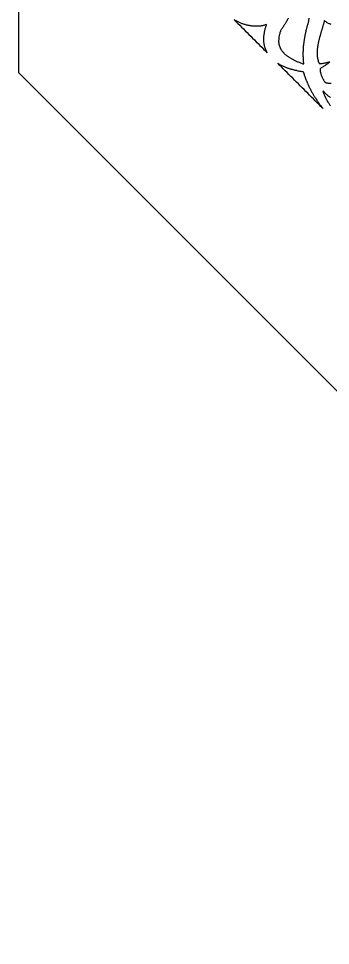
# Model space of a CAD drawing. Extents: x -550 to 550, y -550 to 550.
# Drawn here: x -550 to -434.9, y -550 to -207.9 of the extents above; entities that cross this region are included whole.
import ezdxf

# ---------------------------------------------------------------- set-up
doc = ezdxf.new("R2010")
doc.units = 0
doc.layers.add('LAYER_1', color=18, linetype='CONTINUOUS')

msp = doc.modelspace()

# ---------------------------------------------------------------- linework, layer by layer
at = {"layer": 'LAYER_1'}
for points in [[(227.82, -550), (550, -227.82), (550, 227.82), (227.82, 550), (-227.82, 550), (-550, 227.82), (-550, -227.82), (-227.82, -550)], [(-458.25, -220.54), (-458.33, -220.37), (-458.39, -220.22), (-458.49, -220.07), (-458.57, -219.9), (-458.67, -219.71), (-458.72, -219.53), (-458.79, -219.36), (-458.87, -219.19), (-458.92, -219.01), (-458.97, -218.82), (-459.04, -218.66), (-459.09, -218.47), (-459.14, -218.29), (-459.22, -218.12), (-459.26, -217.94), (-459.28, -217.74), (-459.34, -217.54), (-459.36, -217.34), (-459.41, -217.16), (-459.4, -216.98), (-459.44, -216.76), (-459.45, -216.57), (-459.47, -216.37), (-459.48, -216.17), (-459.47, -215.96), (-459.5, -215.75), (-459.49, -215.54), (-459.48, -215.36), (-459.49, -215.13), (-459.5, -214.93), (-459.48, -214.72), (-459.47, -214.51), (-459.44, -214.27), (-459.42, -214.06), (-459.41, -213.85), (-459.38, -213.6), (-459.31, -213.4), (-459.26, -213.17), (-459.23, -212.93), (-459.19, -212.7), (-459.17, -212.49), (-459.14, -212.25), (-459.06, -212.01), (-459.03, -211.77), (-458.95, -211.53), (-458.85, -211.31), (-458.82, -211.07), (-458.74, -210.83), (-458.65, -210.56), (-458.57, -210.32), (-458.52, -210.1), (-458.73, -210.17), (-458.97, -210.25), (-459.23, -210.34), (-459.47, -210.42), (-459.73, -210.48), (-459.99, -210.54), (-460.21, -210.59), (-460.49, -210.63), (-460.75, -210.69), (-460.96, -210.7), (-461.24, -210.74), (-461.48, -210.77), (-461.75, -210.78), (-462.02, -210.78), (-462.33, -210.78), (-462.57, -210.78), (-462.85, -210.76), (-463.14, -210.75), (-463.43, -210.73), (-463.68, -210.71), (-463.95, -210.66), (-464.23, -210.61), (-464.48, -210.58), (-464.76, -210.53), (-465.03, -210.49), (-465.31, -210.44), (-465.57, -210.36), (-465.87, -210.29), (-466.11, -210.23), (-466.41, -210.16), (-466.69, -210.06), (-466.96, -209.97), (-467.22, -209.89), (-467.48, -209.81), (-467.69, -209.7), (-467.97, -209.59), (-468.22, -209.48), (-468.48, -209.36), (-468.73, -209.24), (-468.98, -209.13), (-469.24, -209.01), (-469.47, -208.91), (-469.69, -208.78), (-469.91, -208.65), (-470.19, -208.51), (-470.41, -208.38), (-469.73, -209.06), (-469.06, -209.73), (-468.38, -210.41), (-467.7, -211.08), (-467.03, -211.76), (-466.35, -212.43), (-465.68, -213.11), (-465, -213.78), (-464.33, -214.46), (-463.65, -215.14), (-462.98, -215.81), (-462.3, -216.49), (-461.63, -217.16), (-460.95, -217.84), (-460.28, -218.51), (-459.6, -219.19), (-458.92, -219.86)], [(-437.74, -241.05), (-438.43, -240.36), (-439.12, -239.66), (-439.82, -238.97), (-440.51, -238.28), (-441.21, -237.58), (-441.9, -236.89), (-442.59, -236.19), (-443.29, -235.5), (-443.98, -234.81), (-444.67, -234.11), (-445.37, -233.42), (-446.06, -232.73), (-446.76, -232.03), (-447.45, -231.34), (-448.14, -230.64), (-448.84, -229.95), (-449.53, -229.26), (-450.23, -228.56), (-450.92, -227.87), (-451.61, -227.17), (-452.31, -226.48), (-453, -225.79), (-453.69, -225.09), (-454.39, -224.4), (-454.19, -224.51), (-454.02, -224.63), (-453.82, -224.74), (-453.62, -224.85), (-453.42, -224.96), (-453.22, -225.07), (-453.04, -225.16), (-452.83, -225.23), (-452.63, -225.34), (-452.4, -225.44), (-452.2, -225.54), (-451.97, -225.64), (-451.74, -225.73), (-451.51, -225.83), (-451.31, -225.93), (-451.08, -226.03), (-450.84, -226.09), (-450.61, -226.18), (-450.37, -226.24), (-450.14, -226.33), (-449.88, -226.41), (-449.62, -226.49), (-449.36, -226.57), (-449.1, -226.64), (-448.85, -226.72), (-448.63, -226.76), (-448.34, -226.82), (-448.08, -226.9), (-447.79, -226.96), (-447.5, -227.02), (-447.27, -227.12), (-447, -227.16), (-446.71, -227.22), (-446.39, -227.27), (-446.13, -227.31), (-445.84, -227.37), (-445.52, -227.42), (-445.25, -227.46), (-444.93, -227.5), (-444.86, -227.71), (-444.82, -227.89), (-444.77, -228.08), (-444.7, -228.28), (-444.67, -228.44), (-444.62, -228.63), (-444.56, -228.83), (-444.48, -229), (-444.41, -229.21), (-444.36, -229.39), (-444.29, -229.59), (-444.21, -229.76), (-444.15, -229.97), (-444.12, -230.13), (-444.02, -230.32), (-443.97, -230.51), (-443.84, -230.68), (-443.79, -230.87), (-443.69, -231.06), (-443.65, -231.24), (-443.55, -231.43), (-443.47, -231.6), (-443.42, -231.78), (-443.32, -231.97), (-443.22, -232.16), (-443.17, -232.35), (-443.07, -232.54), (-442.97, -232.73), (-442.89, -232.9), (-442.82, -233.07), (-442.72, -233.26), (-442.64, -233.43), (-442.54, -233.62), (-442.44, -233.81), (-442.34, -234), (-442.26, -234.17), (-442.16, -234.36), (-442.08, -234.53), (-441.98, -234.72), (-441.88, -234.91), (-441.8, -235.08), (-441.67, -235.25), (-441.57, -235.44), (-441.47, -235.63), (-441.35, -235.81), (-441.25, -236), (-441.19, -236.15), (-441.03, -236.31), (-440.93, -236.5), (-440.8, -236.67), (-440.7, -236.87), (-440.57, -237.04), (-440.47, -237.23), (-440.34, -237.41), (-440.23, -237.56), (-440.13, -237.75), (-440, -237.93), (-439.89, -238.08), (-439.79, -238.27), (-439.66, -238.45), (-439.53, -238.62), (-439.4, -238.8), (-439.29, -238.95), (-439.16, -239.13), (-439.03, -239.3), (-438.9, -239.48), (-438.8, -239.67), (-438.67, -239.84), (-438.51, -240), (-438.38, -240.18), (-438.27, -240.33), (-438.14, -240.51), (-438.01, -240.68), (-437.88, -240.86)]]:
    msp.add_lwpolyline(points, close=True, dxfattribs=at)
for points in [[(-450.46, -207.73), (-450.55, -207.91), (-450.64, -208.09), (-450.75, -208.26), (-450.83, -208.44), (-450.92, -208.62), (-451.03, -208.79), (-451.12, -208.97), (-451.2, -209.12), (-451.29, -209.3), (-451.4, -209.46), (-451.52, -209.66), (-451.63, -209.83), (-451.73, -209.99), (-451.84, -210.15), (-451.98, -210.33), (-452.07, -210.52), (-452.18, -210.68), (-452.29, -210.84), (-452.39, -211.01), (-452.5, -211.17), (-452.61, -211.34), (-452.73, -211.54), (-452.84, -211.7), (-452.94, -211.87), (-453.08, -212.05), (-453.19, -212.21), (-453.29, -212.43), (-453.36, -212.63), (-453.44, -212.87), (-453.54, -213.09), (-453.59, -213.31), (-453.63, -213.54), (-453.73, -213.76), (-453.78, -213.98), (-453.82, -214.17), (-453.86, -214.4), (-453.93, -214.6), (-453.97, -214.79), (-453.95, -214.99), (-453.97, -215.2), (-454.01, -215.39), (-454.02, -215.6), (-454.01, -215.79), (-454.05, -215.98), (-454.03, -216.18), (-454.02, -216.38), (-454.04, -216.53), (-454.03, -216.73), (-453.98, -216.91), (-453.97, -217.11), (-453.94, -217.27), (-453.92, -217.47), (-453.88, -217.65), (-453.8, -217.82), (-453.75, -217.96), (-453.72, -218.13), (-453.64, -218.29), (-453.6, -218.47), (-453.52, -218.64), (-453.44, -218.81), (-453.34, -218.96), (-453.26, -219.13), (-453.2, -219.28), (-453.09, -219.43), (-452.99, -219.58), (-452.88, -219.74), (-452.77, -219.89), (-452.67, -220.04), (-452.56, -220.2), (-452.42, -220.33), (-452.31, -220.49), (-452.17, -220.62), (-452.04, -220.76), (-451.9, -220.9), (-451.76, -221.04), (-451.62, -221.18), (-451.43, -221.32), (-451.26, -221.44), (-451.13, -221.58), (-450.94, -221.72), (-450.77, -221.85), (-450.55, -221.97), (-450.4, -222.08), (-450.21, -222.22), (-450.02, -222.33), (-449.8, -222.46), (-449.58, -222.58), (-449.36, -222.71), (-449.16, -222.82), (-448.94, -222.95), (-448.72, -223.04), (-448.5, -223.17), (-448.28, -223.29), (-448.03, -223.41), (-447.78, -223.52), (-447.53, -223.63), (-447.29, -223.74), (-447.04, -223.85), (-446.78, -223.93), (-446.48, -224.05), (-446.23, -224.16), (-445.96, -224.26), (-445.66, -224.37), (-445.35, -224.45), (-445.05, -224.57), (-444.78, -224.66), (-444.78, -224.43), (-444.79, -224.2), (-444.82, -223.98), (-444.86, -223.76), (-444.87, -223.53), (-444.9, -223.31), (-444.91, -223.08), (-444.89, -222.87), (-444.91, -222.67), (-444.91, -222.44), (-444.92, -222.21), (-444.94, -222.01), (-444.94, -221.78), (-444.93, -221.56), (-444.93, -221.33), (-444.95, -221.14), (-444.94, -220.96), (-444.95, -220.73), (-444.93, -220.52), (-444.95, -220.32), (-444.93, -220.11), (-444.92, -219.9), (-444.9, -219.68), (-444.88, -219.47), (-444.9, -219.28), (-444.86, -219.08), (-444.85, -218.87), (-444.83, -218.66), (-444.82, -218.45), (-444.81, -218.28), (-444.83, -218.08), (-444.81, -217.87), (-444.77, -217.68), (-444.76, -217.47), (-444.7, -217.3), (-444.68, -217.09), (-444.65, -216.89), (-444.66, -216.7), (-444.63, -216.51), (-444.59, -216.32), (-444.57, -216.11), (-444.54, -215.92), (-444.53, -215.74), (-444.49, -215.55), (-444.47, -215.4), (-444.43, -215.21), (-444.39, -215.02), (-444.36, -214.83), (-444.32, -214.64), (-444.28, -214.45), (-444.28, -214.27), (-444.24, -214.08), (-444.2, -213.89), (-444.14, -213.72), (-444.11, -213.53), (-444.08, -213.38), (-444.05, -213.22), (-444.02, -213.03), (-443.98, -212.84), (-443.92, -212.67), (-443.88, -212.49), (-443.86, -212.33), (-443.82, -212.14), (-443.76, -211.97), (-443.72, -211.78), (-443.67, -211.61), (-443.62, -211.48), (-443.58, -211.29), (-443.52, -211.12), (-443.53, -210.98), (-443.47, -210.81), (-443.41, -210.64), (-443.37, -210.46), (-443.35, -210.3), (-443.29, -210.13), (-443.23, -209.96), (-443.2, -209.81), (-443.12, -209.57), (-443.05, -209.37), (-443, -209.15), (-442.95, -208.93), (-442.93, -208.72), (-442.9, -208.48), (-442.84, -208.26), (-442.82, -208.06), (-442.79, -207.82)], [(-434.67, -210.09), (-434.92, -210.01), (-435.15, -209.92), (-435.39, -209.82), (-435.63, -209.71), (-435.88, -209.6), (-436.09, -209.48), (-436.29, -209.33), (-436.54, -209.17), (-436.76, -208.99), (-436.98, -208.82), (-437.17, -208.63), (-437.23, -208.79), (-437.24, -208.97), (-437.26, -209.12), (-437.3, -209.31), (-437.36, -209.48), (-437.4, -209.66), (-437.47, -209.87), (-437.53, -210.03), (-437.57, -210.22), (-437.63, -210.39), (-437.69, -210.56), (-437.76, -210.76), (-437.8, -210.95), (-437.84, -211.14), (-437.89, -211.31), (-437.96, -211.51), (-438, -211.7), (-438.07, -211.9), (-438.11, -212.09), (-438.18, -212.29), (-438.24, -212.46), (-438.3, -212.66), (-438.37, -212.87), (-438.43, -213.04), (-438.5, -213.24), (-438.52, -213.45), (-438.59, -213.65), (-438.62, -213.84), (-438.69, -214.05), (-438.76, -214.25), (-438.8, -214.44), (-438.89, -214.63), (-438.95, -214.83), (-438.97, -215.04), (-439.04, -215.24), (-439.11, -215.45), (-439.11, -215.62), (-439.16, -215.85), (-439.23, -216.05), (-439.27, -216.24), (-439.31, -216.47), (-439.37, -216.64), (-439.44, -216.84), (-439.45, -217.05), (-439.49, -217.24), (-439.54, -217.47), (-439.57, -217.66), (-439.59, -217.87), (-439.63, -218.06), (-439.64, -218.27), (-439.68, -218.46), (-439.71, -218.65), (-439.73, -218.86), (-439.77, -219.05), (-439.78, -219.26), (-439.8, -219.47), (-439.79, -219.67), (-439.82, -219.86), (-439.84, -220.07), (-439.82, -220.27), (-439.86, -220.46), (-439.81, -220.64), (-439.85, -220.83), (-439.83, -221.03), (-439.82, -221.23), (-439.8, -221.42), (-439.79, -221.62), (-439.77, -221.82), (-439.76, -222.01), (-439.73, -222.18), (-439.72, -222.37), (-439.67, -222.55), (-439.64, -222.77), (-439.59, -222.95), (-439.54, -223.13), (-439.5, -223.32), (-439.45, -223.5), (-439.39, -223.7), (-439.3, -223.83), (-439.26, -224.01), (-439.16, -224.2), (-439.11, -224.38), (-439.04, -224.46), (-438.9, -224.51), (-438.72, -224.5), (-438.52, -224.52), (-438.26, -224.5), (-437.98, -224.47), (-437.66, -224.43), (-437.33, -224.35), (-437.01, -224.3), (-436.68, -224.22), (-436.38, -224.12), (-436.11, -224.07), (-435.84, -224.02), (-435.62, -223.97), (-435.4, -223.92), (-435.26, -223.87), (-435.17, -223.88), (-435.15, -223.9), (-435.23, -224), (-435.37, -224.13), (-435.51, -224.26), (-435.71, -224.43), (-435.91, -224.59), (-436.19, -224.76), (-436.45, -224.95), (-436.73, -225.13), (-437.04, -225.32), (-437.32, -225.49), (-437.55, -225.67), (-437.83, -225.84), (-438.08, -226), (-438.3, -226.14), (-438.46, -226.26), (-438.62, -226.37), (-438.7, -226.47), (-438.74, -226.52), (-438.74, -226.66), (-438.76, -226.82), (-438.76, -227), (-438.76, -227.18), (-438.69, -227.35), (-438.67, -227.55), (-438.6, -227.75), (-438.57, -227.97), (-438.5, -228.17), (-438.44, -228.41), (-438.36, -228.63), (-438.29, -228.84), (-438.22, -229.04), (-438.14, -229.26), (-438.02, -229.47), (-437.93, -229.69), (-437.82, -229.9), (-437.73, -230.12), (-437.63, -230.31), (-437.52, -230.46), (-437.43, -230.65), (-437.35, -230.82), (-437.24, -230.97), (-437.13, -231.13), (-437.05, -231.26), (-436.93, -231.38), (-436.83, -231.47), (-436.75, -231.55), (-436.47, -231.61), (-436.15, -231.65), (-435.84, -231.7), (-435.57, -231.73), (-435.28, -231.76), (-434.98, -231.78), (-434.71, -231.78)], [(-434.87, -240.11), (-435, -239.94), (-435.1, -239.74), (-435.24, -239.55), (-435.37, -239.38), (-435.47, -239.19), (-435.6, -239.01), (-435.71, -238.86), (-435.79, -238.69), (-435.95, -238.53), (-436.03, -238.36), (-436.13, -238.17), (-436.24, -238.01), (-436.32, -237.84), (-436.42, -237.65), (-436.52, -237.5), (-436.6, -237.33), (-436.66, -237.18), (-436.74, -237.01), (-436.8, -236.86), (-436.88, -236.69), (-436.96, -236.52), (-437.02, -236.37), (-437.1, -236.2), (-437.16, -236.05), (-437.22, -235.9), (-437.3, -235.73), (-437.34, -235.6), (-437.4, -235.45), (-437.46, -235.3), (-437.52, -235.15), (-437.53, -235), (-437.59, -234.85), (-437.64, -234.7), (-437.68, -234.57), (-437.51, -234.75), (-437.36, -234.94), (-437.18, -235.12), (-437.03, -235.31), (-436.88, -235.47), (-436.72, -235.63), (-436.51, -235.79), (-436.35, -235.94), (-436.18, -236.12), (-435.99, -236.26), (-435.78, -236.43), (-435.6, -236.57), (-435.43, -236.69), (-435.24, -236.83), (-435.05, -236.97), (-434.84, -237.1)]]:
    msp.add_lwpolyline(points, dxfattribs=at)

doc.saveas('drawing.dxf')
